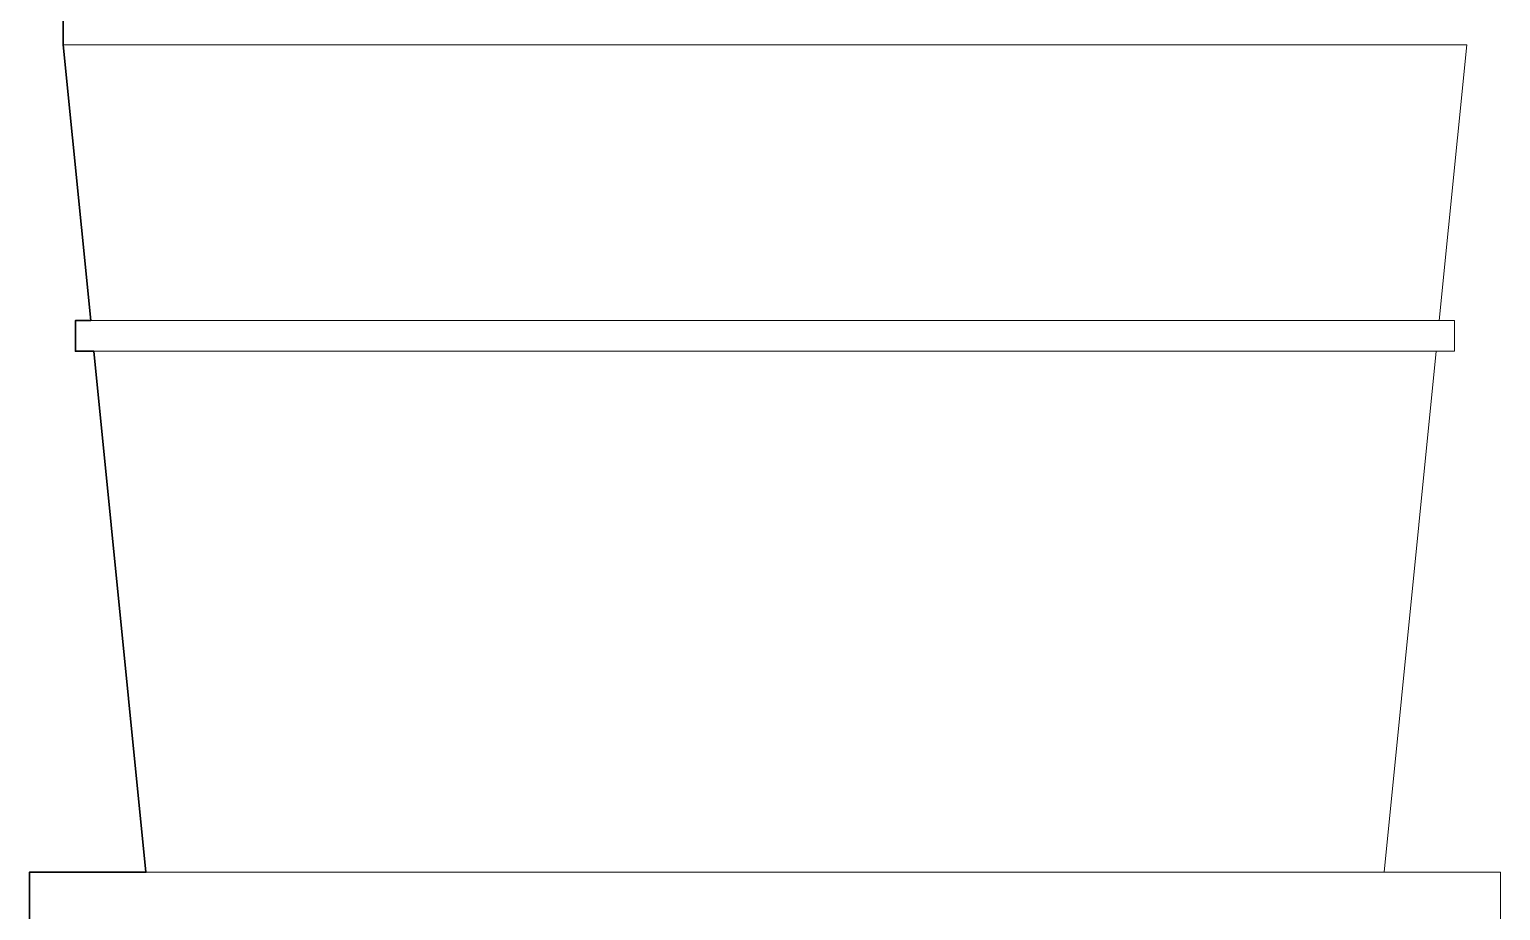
# Model space of a CAD drawing. Header units: millimetres. Extents: x -667 to -468, y -723 to -475.
# Drawn here: x -658.3403 to -657.9562, y -487.7789 to -487.5489 of the extents above; entities that cross this region are included whole.
import ezdxf

# ---------------------------------------------------------------- set-up
doc = ezdxf.new("R2010")
doc.units = ezdxf.units.MM
doc.layers.get('0').update_dxf_attribs({"lineweight": 9})
doc.layers.add('dinding', color=36, linetype='Continuous', lineweight=9)

msp = doc.modelspace()

# ---------------------------------------------------------------- linework, layer by layer
at = {"lineweight": 30}
msp.add_lwpolyline([(-658.34034, -487.78493), (-658.34034, -487.76893), (-658.30994, -487.76893), (-658.32354, -487.63293), (-658.32834, -487.63293), (-658.32834, -487.62493), (-658.32434, -487.62493), (-658.33154, -487.55293), (-658.33154, -487.54493)], dxfattribs=at)
at = {"layer": 'dinding'}
for p, q in [((-658.33154, -487.55293), (-658.32434, -487.62493)), ((-658.33154, -487.55293), (-657.96504, -487.55293)), ((-657.96504, -487.55293), (-657.97224, -487.62493)), ((-658.32834, -487.63293), (-658.32834, -487.62493)), ((-658.32834, -487.62493), (-658.32434, -487.62493)), ((-658.32434, -487.62493), (-657.97224, -487.62493)), ((-657.97224, -487.62493), (-657.96824, -487.62493)), ((-657.96824, -487.63293), (-657.96824, -487.62493)), ((-658.32354, -487.63293), (-658.32834, -487.63293)), ((-658.32354, -487.63293), (-658.30994, -487.76893)), ((-658.32354, -487.63293), (-657.97304, -487.63293)), ((-657.97304, -487.63293), (-657.98664, -487.76893)), ((-657.97304, -487.63293), (-657.96824, -487.63293)), ((-658.34034, -487.78493), (-658.34034, -487.76893)), ((-658.34034, -487.76893), (-658.30994, -487.76893)), ((-658.30994, -487.76893), (-657.98664, -487.76893)), ((-657.98664, -487.76893), (-657.95624, -487.76893)), ((-657.95624, -487.78493), (-657.95624, -487.76893))]:
    msp.add_line(p, q, dxfattribs=at)

doc.saveas('drawing.dxf')
